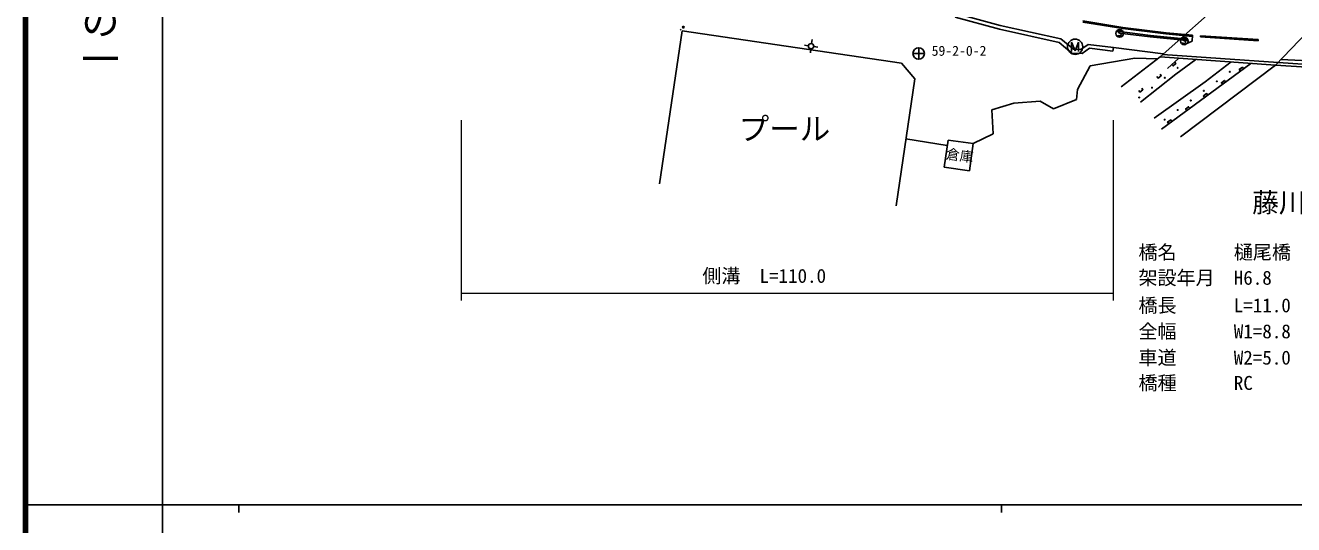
# Model space of a CAD drawing. Units: millimetres, scale not verified. Extents: x 40000 to 680000, y 20000 to 380000.
# Drawn here: x 40000 to 206319, y 202409 to 267898 of the extents above; entities that cross this region are included whole.
import ezdxf
from ezdxf.enums import TextEntityAlignment as Align

# ---------------------------------------------------------------- set-up
doc = ezdxf.new("R2010")
doc.units = ezdxf.units.MM
doc.header["$LTSCALE"] = 1000
for name, color, linetype, lineweight in [('M-BGD', 7, 'Continuous', 25), ('M-BMK-SRVR', 3, 'Continuous', 25), ('M-STR-HTXT', 7, 'Continuous', 13), ('M-STR-STR1', 1, 'Continuous', 25), ('M-TTL', 2, 'Continuous', 140), ('M-TTL-BAND', 7, 'Continuous', 25)]:
    doc.layers.add(name, color=color, linetype=linetype, lineweight=lineweight)
doc.styles.add('@ＭＳ ゴシック', font='')
doc.styles.add('ＭＳ ゴシック', font='')
doc.styles.get('@ＭＳ ゴシック').set_extended_font_data('@MS Gothic')
doc.styles.get('ＭＳ ゴシック').set_extended_font_data('MS Gothic')

# ---------------------------------------------------------------- blocks, each defined once
blk = doc.blocks.new('BUHIN11')
at = {"layer": 'M-BGD'}
blk.add_lwpolyline([(-100, -229), (128, -329), (329, 128), (100, 229)], dxfattribs=at)
blk = doc.blocks.new('BUHIN12')
at = {"layer": 'M-BGD'}
blk.add_lwpolyline([(95, 231), (-136, 326), (-326, -136), (-95, -231)], dxfattribs=at)

msp = doc.modelspace()

# ---------------------------------------------------------------- linework, layer by layer
at = {"layer": 'M-BGD'}
for p, q in [((162051, 269452), (167849, 267879)), ((161912, 268972), (167729, 267393)), ((167849, 267879), (175789, 266121)), ((178653, 268323), (183901, 267466)), ((178679, 268471), (183922, 267615)), ((126116, 267173), (123167, 247117)), ((125857, 267262), (126006, 267401)), ((154887, 262943), (126116, 267173)), ((167729, 267393), (175562, 265659)), ((175789, 266121), (177429, 264758)), ((183304, 266569), (183269, 266627)), ((183344, 266532), (183304, 266569)), ((183314, 267114), (183311, 267057)), ((183311, 267057), (183314, 267019)), ((183346, 267169), (183314, 267114)), ((183314, 267019), (183334, 266969)), ((183334, 266969), (183369, 266942)), ((183391, 266509), (183344, 266532)), ((183401, 267207), (183346, 267169)), ((183369, 266942), (183641, 266784)), ((183441, 266502), (183391, 266509)), ((183466, 267224), (183401, 267207)), ((183556, 266502), (183441, 266502)), ((187510, 266376), (183465, 266892)), ((183544, 267224), (183466, 267224)), ((187536, 266575), (183490, 267091)), ((183490, 267091), (183506, 266844)), ((183596, 267214), (183544, 267224)), ((183634, 266524), (183556, 266502)), ((183634, 267197), (183596, 267214)), ((183661, 267167), (183634, 267197)), ((183669, 266569), (183634, 266524)), ((183641, 266784), (183671, 266739)), ((183686, 266617), (183669, 266569)), ((183671, 266739), (183691, 266677)), ((183691, 266677), (183686, 266617)), ((183901, 267466), (189578, 266779)), ((183922, 267615), (189594, 266928)), ((192367, 265903), (187516, 266376)), ((192387, 266102), (187536, 266575)), ((189578, 266779), (193054, 266458)), ((189594, 266928), (193068, 266607)), ((191786, 266134), (191783, 266077)), ((191818, 266189), (191786, 266134)), ((191873, 266227), (191818, 266189)), ((191992, 266319), (191823, 266065)), ((191938, 266244), (191873, 266227)), ((192016, 266244), (191938, 266244)), ((192068, 266234), (192016, 266244)), ((192106, 266217), (192068, 266234)), ((192133, 266187), (192106, 266217)), ((193068, 266607), (193008, 265811)), ((194104, 266538), (194094, 266388)), ((194094, 266388), (201659, 265883)), ((194104, 266538), (201669, 266033)), ((142665, 265224), (142171, 265301)), ((143005, 264792), (142966, 264293)), ((143095, 265536), (143176, 266029)), ((143407, 265117), (143903, 265052)), ((175562, 265659), (177240, 264266)), ((177187, 264484), (177187, 265704)), ((177187, 265704), (177657, 264539)), ((177429, 264758), (178431, 264716)), ((177657, 264539), (178122, 265704)), ((178122, 265704), (178122, 264484)), ((178431, 264716), (179395, 265407)), ((178582, 264209), (179527, 264886)), ((179395, 265407), (182686, 264991)), ((179527, 264886), (182623, 264495)), ((182686, 264991), (182623, 264495)), ((182686, 264991), (189231, 264164)), ((191776, 265589), (191741, 265647)), ((191816, 265552), (191776, 265589)), ((191783, 266077), (191786, 266039)), ((191786, 266039), (191806, 265989)), ((191806, 265989), (191841, 265962)), ((191863, 265529), (191816, 265552)), ((191823, 266065), (191823, 265896)), ((191841, 265962), (192113, 265804)), ((191913, 265522), (191863, 265529)), ((192028, 265522), (191913, 265522)), ((192106, 265544), (192028, 265522)), ((192141, 265589), (192106, 265544)), ((192113, 265804), (192143, 265759)), ((192158, 265637), (192141, 265589)), ((192143, 265759), (192163, 265697)), ((192163, 265697), (192158, 265637)), ((193008, 265811), (192246, 265473)), ((201669, 266033), (201659, 265883)), ((156646, 260869), (154887, 262943)), ((177240, 264266), (178582, 264209)), ((185511, 263607), (179629, 262597)), ((183717, 259843), (188803, 263785)), ((188465, 263523), (185511, 263607)), ((200713, 262910), (188975, 254285)), ((191244, 263592), (189791, 262255)), ((193475, 263431), (190892, 261493)), ((198128, 263097), (194702, 260477)), ((222811, 261832), (204290, 263013)), ((204619, 263401), (227298, 262340)), ((179629, 262597), (177991, 259498)), ((190892, 261493), (186219, 257828)), ((203929, 262679), (191463, 253289)), ((222811, 261409), (203929, 262679)), ((154183, 244217), (156646, 260869)), ((177991, 259498), (177862, 258166)), ((194702, 260477), (188013, 255736)), ((173067, 257964), (169642, 257696)), ((174819, 256936), (173067, 257964)), ((177862, 258166), (174819, 256936)), ((169642, 257696), (166758, 256807)), ((166758, 256807), (166929, 253668)), ((160888, 252136), (155481, 252993)), ((161004, 252857), (160507, 249290)), ((164302, 252398), (161004, 252857)), ((166929, 253668), (164302, 252398)), ((163806, 248831), (164302, 252398)), ((160507, 249290), (163806, 248831))]:
    msp.add_line(p, q, dxfattribs=at)
msp.add_lwpolyline([(190333, 262754), (190503, 262570), (190871, 262909), (190701, 263093)], dxfattribs=at)
for centre, radius in [((126282, 267658), 100), ((183506, 266844), 500), ((191978, 265864), 500), ((143035, 265166), 350), ((177657, 265094), 1000), ((191105, 262321), 50), ((197955, 261815), 50), ((187746, 259730), 50), ((189425, 261025), 50), ((196246, 260559), 50), ((186066, 258434), 50), ((192827, 258046), 50), ((194536, 259302), 50), ((191117, 256790), 50), ((189408, 255534), 50)]:
    msp.add_circle(centre, radius, dxfattribs=at)
at = {"layer": 'M-BMK-SRVR'}
for p, q in [((157148, 264959), (157148, 263459)), ((156398, 264209), (157898, 264209))]:
    msp.add_line(p, q, dxfattribs=at)
msp.add_circle((157148, 264209), 750, dxfattribs=at)
at = {"layer": 'M-STR-HTXT'}
for p, q in [((97163, 255449), (97163, 231791)), ((182686, 231791), (182686, 255449)), ((97163, 232791), (182686, 232791))]:
    msp.add_line(p, q, dxfattribs=at)
at = {"layer": 'M-STR-STR1'}
for p, q in [((188803, 263785), (199328, 273101)), ((213058, 272214), (203929, 262679)), ((188803, 263785), (203929, 262679)), ((189153, 264094), (204290, 263013))]:
    msp.add_line(p, q, dxfattribs=at)
at = {"layer": 'M-TTL'}
msp.add_line((40000, 380000), (40000, 20000), dxfattribs=at)
at = {"layer": 'M-TTL-BAND'}
for p, q in [((58000, 370000), (58000, 20000)), ((40000, 205000), (579000, 205000)), ((68000, 205000), (68000, 204000)), ((168000, 205000), (168000, 204000))]:
    msp.add_line(p, q, dxfattribs=at)

# ---------------------------------------------------------------- block references
at = {"rotation": 149.99986}
for name, p in [('BUHIN12', (188597, 261333)), ('BUHIN11', (199539, 262048)), ('BUHIN12', (186208, 259491)), ('BUHIN11', (197192, 260323)), ('BUHIN11', (194844, 258598)), ('BUHIN11', (192496, 256873)), ('BUHIN11', (190148, 255147))]:
    msp.add_blockref(name, p, dxfattribs=at)

# ---------------------------------------------------------------- texts
at = {"layer": 'M-BGD', "style": 'ＭＳ ゴシック'}
for s, height, p in [('59-2-0-2', 1320, (158848, 263509)), ('プール', 2933, (133546, 251985)), ('藤川小学校', 2566, (200879, 242610))]:
    msp.add_text(s, height=height, dxfattribs=at).set_placement(p, align=Align.BOTTOM_LEFT)
msp.add_text('倉庫', height=1320, rotation=352.7, dxfattribs=at).set_placement((160612, 250015), align=Align.BOTTOM_LEFT)
at = {"layer": 'M-STR-HTXT', "style": 'ＭＳ ゴシック'}
for s, p in [('橋名\u3000\u3000\u3000樋尾橋', (185968, 236675)), ('側溝\u3000L=110.0', (128775, 233574)), ('架設年月\u3000H6.8', (185968, 233325)), ('橋長\u3000\u3000\u3000L=11.0', (185968, 229707)), ('全幅\u3000\u3000\u3000W1=8.8', (185968, 226300)), ('車道\u3000\u3000\u3000W2=5.0', (185968, 222850)), ('橋種\u3000\u3000\u3000RC', (185968, 219526))]:
    msp.add_text(s, height=1833, dxfattribs=at).set_placement(p, align=Align.BOTTOM_LEFT)
at = {"layer": 'M-TTL-BAND', "style": '@ＭＳ ゴシック'}
msp.add_text('縮尺千分の一', height=3666, rotation=270, dxfattribs=at).set_placement((49777, 261030), align=Align.MIDDLE_RIGHT)

doc.saveas('drawing.dxf')
